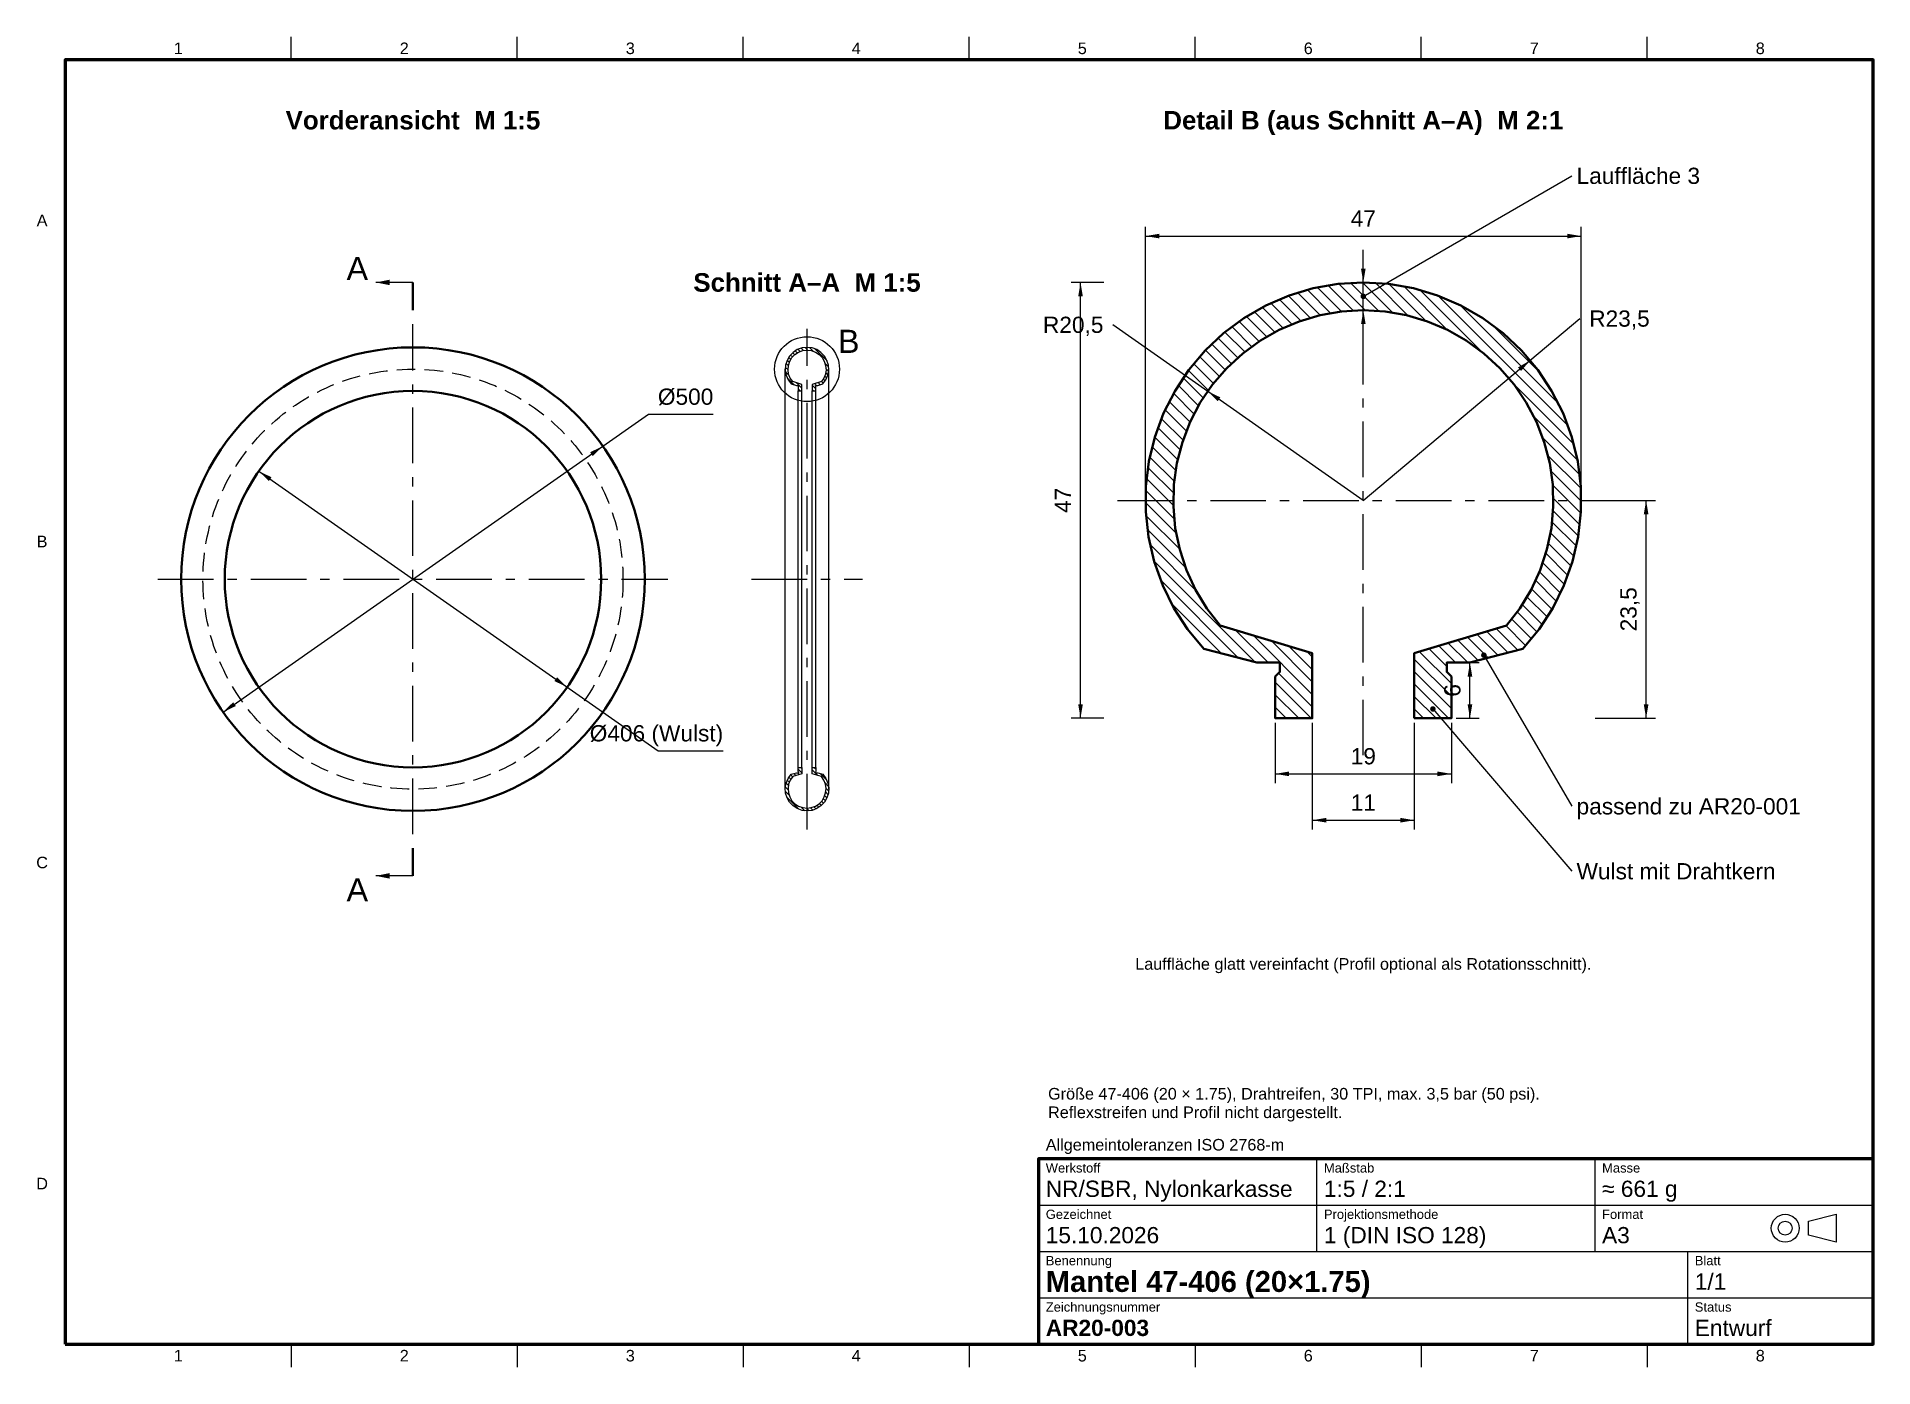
# Model space of a CAD drawing. Header units: millimetres. Extents: x 14 to 410, y 5 to 292.
import ezdxf
from ezdxf.enums import TextEntityAlignment as Align

# ---------------------------------------------------------------- set-up
doc = ezdxf.new("R2010")
doc.units = ezdxf.units.MM
doc.linetypes.add('MITTE_ISO', pattern=[20, 12, -3, 2, -3])
doc.linetypes.add('VERDECKT_ISO', pattern=[6, 4, -2])
for name, color, linetype, lineweight in [('DUENN', 7, 'Continuous', 25), ('KONTUR', 7, 'Continuous', 50), ('MASSE', 4, 'Continuous', 25), ('MITTELLINIE', 1, 'MITTE_ISO', 25), ('RAHMEN', 7, 'Continuous', 70), ('SCHRAFFUR', 8, 'Continuous', 18), ('TEXT', 7, 'Continuous', 25), ('VERDECKT', 3, 'VERDECKT_ISO', 25)]:
    doc.layers.add(name, color=color, linetype=linetype, lineweight=lineweight)
doc.styles.add('ISO', font='arial.ttf')
doc.styles.add('ISO_FETT', font='arialbd.ttf')

msp = doc.modelspace()

# ---------------------------------------------------------------- hatches: boundary and pattern name
at = {"layer": 'MASSE'}
h = msp.add_hatch(color=256, dxfattribs=at)
edge = h.paths.add_edge_path()
edge.add_arc((300, 236), 0.6, 0, 360)
h = msp.add_hatch(color=256, dxfattribs=at)
edge = h.paths.add_edge_path()
edge.add_arc((326, 158.6), 0.6, 0, 360)
h = msp.add_hatch(color=256, dxfattribs=at)
edge = h.paths.add_edge_path()
edge.add_arc((315, 147), 0.6, 0, 360)
at = {"layer": 'SCHRAFFUR'}
h = msp.add_hatch(dxfattribs=at)
h.set_pattern_fill('ANSI31', scale=0.6, angle=90)
h.paths.add_polyline_path([(311, 145), (319, 145), (319, 154), (318, 155), (318, 157), (323, 157), (334.42, 160), (337.9, 164.2), (340.86, 168.77), (343.27, 173.66), (345.1, 178.79), (346.33, 184.1), (346.93, 189.51), (346.91, 194.96), (346.25, 200.37), (344.97, 205.66), (343.09, 210.77), (340.62, 215.64), (337.62, 220.18), (334.1, 224.34), (330.13, 228.07), (325.75, 231.32), (321.03, 234.03), (316.03, 236.18), (310.81, 237.74), (305.44, 238.68), (300, 239), (294.56, 238.68), (289.19, 237.74), (283.97, 236.18), (278.97, 234.03), (274.25, 231.32), (269.87, 228.07), (265.9, 224.34), (262.38, 220.18), (259.38, 215.64), (256.91, 210.77), (255.03, 205.66), (253.75, 200.37), (253.09, 194.96), (253.07, 189.51), (253.67, 184.1), (254.9, 178.79), (256.73, 173.66), (259.14, 168.77), (262.1, 164.2), (265.58, 160), (277, 157), (282, 157), (282, 155), (281, 154), (281, 145), (289, 145), (289, 159), (269.15, 165), (266.26, 168.7), (263.82, 172.71), (261.86, 176.97), (260.39, 181.42), (259.44, 186.02), (259.02, 190.69), (259.14, 195.38), (259.79, 200.02), (260.97, 204.57), (262.66, 208.94), (264.84, 213.1), (267.48, 216.97), (270.55, 220.52), (274, 223.7), (277.79, 226.46), (281.87, 228.78), (286.19, 230.61), (290.69, 231.93), (295.32, 232.73), (300, 233), (304.68, 232.73), (309.31, 231.93), (313.81, 230.61), (318.13, 228.78), (322.21, 226.46), (326, 223.7), (329.45, 220.52), (332.52, 216.97), (335.16, 213.1), (337.34, 208.94), (339.03, 204.57), (340.21, 200.02), (340.86, 195.38), (340.98, 190.69), (340.56, 186.02), (339.61, 181.42), (338.14, 176.97), (336.18, 172.71), (333.74, 168.7), (330.85, 165), (311, 159)])
h = msp.add_hatch(dxfattribs=at)
h.set_pattern_fill('ANSI31', scale=0.21, angle=90)
h.paths.add_polyline_path([(181.1, 215.6), (181.9, 215.6), (181.9, 216.5), (181.8, 216.6), (181.8, 216.8), (182.3, 216.8), (183.44, 217.1), (184.09, 217.98), (184.51, 218.98), (184.69, 220.05), (184.62, 221.14), (184.31, 222.18), (183.76, 223.12), (183.01, 223.91), (182.1, 224.5), (181.08, 224.87), (180, 225), (178.92, 224.87), (177.9, 224.5), (176.99, 223.91), (176.24, 223.12), (175.69, 222.18), (175.38, 221.14), (175.31, 220.05), (175.49, 218.98), (175.91, 217.98), (176.56, 217.1), (177.7, 216.8), (178.2, 216.8), (178.2, 216.6), (178.1, 216.5), (178.1, 215.6), (178.9, 215.6), (178.9, 217), (176.91, 217.6), (176.38, 218.37), (176.04, 219.24), (175.9, 220.17), (175.98, 221.1), (176.27, 221.99), (176.75, 222.8), (177.4, 223.47), (178.19, 223.98), (179.07, 224.29), (180, 224.4), (180.93, 224.29), (181.81, 223.98), (182.6, 223.47), (183.25, 222.8), (183.73, 221.99), (184.02, 221.1), (184.1, 220.17), (183.96, 219.24), (183.62, 218.37), (183.09, 217.6), (181.1, 217)])
h = msp.add_hatch(dxfattribs=at)
h.set_pattern_fill('ANSI31', scale=0.21, angle=90)
h.paths.add_polyline_path([(181.1, 134.4), (181.9, 134.4), (181.9, 133.5), (181.8, 133.4), (181.8, 133.2), (182.3, 133.2), (183.44, 132.9), (184.09, 132.02), (184.51, 131.02), (184.69, 129.95), (184.62, 128.86), (184.31, 127.82), (183.76, 126.88), (183.01, 126.09), (182.1, 125.5), (181.08, 125.13), (180, 125), (178.92, 125.13), (177.9, 125.5), (176.99, 126.09), (176.24, 126.88), (175.69, 127.82), (175.38, 128.86), (175.31, 129.95), (175.49, 131.02), (175.91, 132.02), (176.56, 132.9), (177.7, 133.2), (178.2, 133.2), (178.2, 133.4), (178.1, 133.5), (178.1, 134.4), (178.9, 134.4), (178.9, 133), (176.91, 132.4), (176.38, 131.63), (176.04, 130.76), (175.9, 129.83), (175.98, 128.9), (176.27, 128.01), (176.75, 127.2), (177.4, 126.53), (178.19, 126.02), (179.07, 125.71), (180, 125.6), (180.93, 125.71), (181.81, 126.02), (182.6, 126.53), (183.25, 127.2), (183.73, 128.01), (184.02, 128.9), (184.1, 129.83), (183.96, 130.76), (183.62, 131.63), (183.09, 132.4), (181.1, 133)])

# ---------------------------------------------------------------- linework, layer by layer
at = {"layer": 'DUENN'}
for points in [[(68.75, 287), (68.75, 292)], [(117.5, 287), (117.5, 292)], [(166.25, 287), (166.25, 292)], [(215, 287), (215, 292)], [(263.75, 287), (263.75, 292)], [(312.5, 287), (312.5, 292)], [(361.25, 287), (361.25, 292)], [(95, 239), (87, 239)], [(175.3, 129.7), (175.3, 220.3)], [(184.7, 129.7), (184.7, 220.3)], [(178.1, 134.4), (178.1, 215.6)], [(178.9, 134.4), (178.9, 215.6)], [(181.1, 134.4), (181.1, 215.6)], [(181.9, 134.4), (181.9, 215.6)], [(95, 111), (87, 111)], [(290, 30), (290, 50)], [(350, 30), (350, 50)], [(230, 40), (410, 40)], [(396, 33.5), (396, 36.5), (402, 38), (402, 32), (396, 33.5)], [(230, 30), (410, 30)], [(370, 10), (370, 30)], [(230, 20), (410, 20)], [(68.75, 10), (68.75, 5)], [(117.5, 10), (117.5, 5)], [(166.25, 10), (166.25, 5)], [(215, 10), (215, 5)], [(263.75, 10), (263.75, 5)], [(312.5, 10), (312.5, 5)], [(361.25, 10), (361.25, 5)]]:
    msp.add_lwpolyline(points, dxfattribs=at)
for points in [[(181.1, 215.6), (181.9, 215.6), (181.9, 216.5), (181.8, 216.6), (181.8, 216.8), (182.3, 216.8), (183.44, 217.1), (184.09, 217.98), (184.51, 218.98), (184.69, 220.05), (184.62, 221.14), (184.31, 222.18), (183.76, 223.12), (183.01, 223.91), (182.1, 224.5), (181.08, 224.87), (180, 225), (178.92, 224.87), (177.9, 224.5), (176.99, 223.91), (176.24, 223.12), (175.69, 222.18), (175.38, 221.14), (175.31, 220.05), (175.49, 218.98), (175.91, 217.98), (176.56, 217.1), (177.7, 216.8), (178.2, 216.8), (178.2, 216.6), (178.1, 216.5), (178.1, 215.6), (178.9, 215.6), (178.9, 217), (176.91, 217.6), (176.38, 218.37), (176.04, 219.24), (175.9, 220.17), (175.98, 221.1), (176.27, 221.99), (176.75, 222.8), (177.4, 223.47), (178.19, 223.98), (179.07, 224.29), (180, 224.4), (180.93, 224.29), (181.81, 223.98), (182.6, 223.47), (183.25, 222.8), (183.73, 221.99), (184.02, 221.1), (184.1, 220.17), (183.96, 219.24), (183.62, 218.37), (183.09, 217.6), (181.1, 217)], [(181.1, 134.4), (181.9, 134.4), (181.9, 133.5), (181.8, 133.4), (181.8, 133.2), (182.3, 133.2), (183.44, 132.9), (184.09, 132.02), (184.51, 131.02), (184.69, 129.95), (184.62, 128.86), (184.31, 127.82), (183.76, 126.88), (183.01, 126.09), (182.1, 125.5), (181.08, 125.13), (180, 125), (178.92, 125.13), (177.9, 125.5), (176.99, 126.09), (176.24, 126.88), (175.69, 127.82), (175.38, 128.86), (175.31, 129.95), (175.49, 131.02), (175.91, 132.02), (176.56, 132.9), (177.7, 133.2), (178.2, 133.2), (178.2, 133.4), (178.1, 133.5), (178.1, 134.4), (178.9, 134.4), (178.9, 133), (176.91, 132.4), (176.38, 131.63), (176.04, 130.76), (175.9, 129.83), (175.98, 128.9), (176.27, 128.01), (176.75, 127.2), (177.4, 126.53), (178.19, 126.02), (179.07, 125.71), (180, 125.6), (180.93, 125.71), (181.81, 126.02), (182.6, 126.53), (183.25, 127.2), (183.73, 128.01), (184.02, 128.9), (184.1, 129.83), (183.96, 130.76), (183.62, 131.63), (183.09, 132.4), (181.1, 133)]]:
    msp.add_lwpolyline(points, close=True, dxfattribs=at)
for centre, radius in [((180, 220.3), 7), ((391, 35), 3), ((391, 35), 1.5)]:
    msp.add_circle(centre, radius, dxfattribs=at)
at = {"layer": 'KONTUR'}
for points in [[(95, 233), (95, 239)], [(95, 117), (95, 111)]]:
    msp.add_lwpolyline(points, dxfattribs=at)
msp.add_lwpolyline([(311, 145), (319, 145), (319, 154), (318, 155), (318, 157), (323, 157), (334.42, 160), (337.9, 164.2), (340.86, 168.77), (343.27, 173.66), (345.1, 178.79), (346.33, 184.1), (346.93, 189.51), (346.91, 194.96), (346.25, 200.37), (344.97, 205.66), (343.09, 210.77), (340.62, 215.64), (337.62, 220.18), (334.1, 224.34), (330.13, 228.07), (325.75, 231.32), (321.03, 234.03), (316.03, 236.18), (310.81, 237.74), (305.44, 238.68), (300, 239), (294.56, 238.68), (289.19, 237.74), (283.97, 236.18), (278.97, 234.03), (274.25, 231.32), (269.87, 228.07), (265.9, 224.34), (262.38, 220.18), (259.38, 215.64), (256.91, 210.77), (255.03, 205.66), (253.75, 200.37), (253.09, 194.96), (253.07, 189.51), (253.67, 184.1), (254.9, 178.79), (256.73, 173.66), (259.14, 168.77), (262.1, 164.2), (265.58, 160), (277, 157), (282, 157), (282, 155), (281, 154), (281, 145), (289, 145), (289, 159), (269.15, 165), (266.26, 168.7), (263.82, 172.71), (261.86, 176.97), (260.39, 181.42), (259.44, 186.02), (259.02, 190.69), (259.14, 195.38), (259.79, 200.02), (260.97, 204.57), (262.66, 208.94), (264.84, 213.1), (267.48, 216.97), (270.55, 220.52), (274, 223.7), (277.79, 226.46), (281.87, 228.78), (286.19, 230.61), (290.69, 231.93), (295.32, 232.73), (300, 233), (304.68, 232.73), (309.31, 231.93), (313.81, 230.61), (318.13, 228.78), (322.21, 226.46), (326, 223.7), (329.45, 220.52), (332.52, 216.97), (335.16, 213.1), (337.34, 208.94), (339.03, 204.57), (340.21, 200.02), (340.86, 195.38), (340.98, 190.69), (340.56, 186.02), (339.61, 181.42), (338.14, 176.97), (336.18, 172.71), (333.74, 168.7), (330.85, 165), (311, 159)], close=True, dxfattribs=at)
for radius in [50, 40.6]:
    msp.add_circle((95, 175), radius, dxfattribs=at)
at = {"layer": 'MASSE'}
for points in [[(300, 236), (345, 262)], [(253, 193), (253, 251)], [(347, 193), (347, 251)], [(253, 249), (347, 249)], [(300, 226), (300, 246)], [(244, 239), (237, 239)], [(239, 145), (239, 239)], [(300, 192), (245.94, 229.86)], [(300, 192), (346.73, 231.21)], [(54.04, 146.32), (145.79, 210.56), (159.79, 210.56)], [(61.74, 198.29), (147.92, 137.95), (161.92, 137.95)], [(350, 192), (363, 192)], [(361, 145), (361, 192)], [(326, 158.6), (345, 126)], [(320, 157), (325, 157)], [(323, 145), (323, 157)], [(315, 147), (345, 112)], [(244, 145), (237, 145)], [(281, 144), (281, 131)], [(289, 144), (289, 121)], [(311, 144), (311, 121)], [(319, 144), (319, 131)], [(320, 145), (325, 145)], [(350, 145), (363, 145)], [(281, 133), (319, 133)], [(289, 123), (311, 123)]]:
    msp.add_lwpolyline(points, dxfattribs=at)
for points in [[(253, 249), (256, 248.5), (256, 249.5)], [(347, 249), (344, 249.5), (344, 248.5)], [(300, 239), (300.5, 242), (299.5, 242)], [(87, 239), (90, 238.4), (90, 239.6)], [(239, 239), (238.5, 236), (239.5, 236)], [(300, 233), (299.5, 230), (300.5, 230)], [(336, 222.21), (333.38, 220.67), (334.03, 219.9)], [(266.41, 215.52), (268.59, 213.39), (269.16, 214.21)], [(135.96, 203.68), (133.21, 202.37), (133.79, 201.55)], [(61.74, 198.29), (63.91, 196.16), (64.49, 196.98)], [(361, 192), (360.5, 189), (361.5, 189)], [(323, 157), (322.5, 154), (323.5, 154)], [(128.26, 151.71), (126.09, 153.84), (125.51, 153.02)], [(54.04, 146.32), (56.79, 147.63), (56.21, 148.45)], [(239, 145), (239.5, 148), (238.5, 148)], [(323, 145), (323.5, 148), (322.5, 148)], [(361, 145), (361.5, 148), (360.5, 148)], [(281, 133), (284, 132.5), (284, 133.5)], [(319, 133), (316, 133.5), (316, 132.5)], [(289, 123), (292, 122.5), (292, 123.5)], [(311, 123), (308, 123.5), (308, 122.5)], [(87, 111), (90, 110.4), (90, 111.6)]]:
    msp.add_solid(points, dxfattribs=at)
at = {"layer": 'MITTELLINIE'}
for points in [[(300, 137), (300, 245)], [(95, 120), (95, 230)], [(180, 121), (180, 229)], [(247, 192), (353, 192)], [(40, 175), (150, 175)], [(168, 175), (192, 175)]]:
    msp.add_lwpolyline(points, dxfattribs=at)
at = {"layer": 'RAHMEN'}
for points in [[(20, 10), (410, 10), (410, 287), (20, 287), (20, 10)], [(230, 10), (230, 50), (410, 50)]]:
    msp.add_lwpolyline(points, dxfattribs=at)
at = {"layer": 'VERDECKT'}
msp.add_circle((95, 175), 45.3, dxfattribs=at)

# ---------------------------------------------------------------- texts
at = {"layer": 'TEXT'}
for s, height, style, p in [('1', 2.5, 'ISO', (44.38, 289.5)), ('2', 2.5, 'ISO', (93.12, 289.5)), ('3', 2.5, 'ISO', (141.88, 289.5)), ('4', 2.5, 'ISO', (190.62, 289.5)), ('5', 2.5, 'ISO', (239.38, 289.5)), ('6', 2.5, 'ISO', (288.12, 289.5)), ('7', 2.5, 'ISO', (336.88, 289.5)), ('8', 2.5, 'ISO', (385.62, 289.5)), ('Vorderansicht  M 1:5', 4, 'ISO_FETT', (95, 274)), ('Detail B (aus Schnitt A–A)  M 2:1', 4, 'ISO_FETT', (300, 274)), ('A', 2.5, 'ISO', (15, 252.38)), ('A', 5, 'ISO', (83, 242)), ('Schnitt A–A  M 1:5', 4, 'ISO_FETT', (180, 239)), ('B', 5, 'ISO', (189, 226.3)), ('B', 2.5, 'ISO', (15, 183.12)), ('C', 2.5, 'ISO', (15, 113.88)), ('A', 5, 'ISO', (83, 108)), ('Lauffläche glatt vereinfacht (Profil optional als Rotationsschnitt).', 2.5, 'ISO', (300, 92)), ('D', 2.5, 'ISO', (15, 44.62)), ('1', 2.5, 'ISO', (44.38, 7.5)), ('2', 2.5, 'ISO', (93.12, 7.5)), ('3', 2.5, 'ISO', (141.88, 7.5)), ('4', 2.5, 'ISO', (190.62, 7.5)), ('5', 2.5, 'ISO', (239.38, 7.5)), ('6', 2.5, 'ISO', (288.12, 7.5)), ('7', 2.5, 'ISO', (336.88, 7.5)), ('8', 2.5, 'ISO', (385.62, 7.5))]:
    msp.add_text(s, height=height, dxfattribs=dict(at, style=style)).set_placement(p, align=Align.MIDDLE_CENTER)
for s, height, style, p in [('Lauffläche 3', 3.5, 'ISO', (346, 262)), ('R23,5', 3.5, 'ISO', (348.73, 231.21)), ('passend zu AR20-001', 3.5, 'ISO', (346, 126)), ('Wulst mit Drahtkern', 3.5, 'ISO', (346, 112)), ('Größe 47-406 (20 × 1.75), Drahtreifen, 30 TPI, max. 3,5 bar (50 psi).', 2.5, 'ISO', (232, 64)), ('Reflexstreifen und Profil nicht dargestellt.', 2.5, 'ISO', (232, 60)), ('Allgemeintoleranzen ISO 2768-m', 2.5, 'ISO', (231.5, 53)), ('Werkstoff', 2, 'ISO', (231.5, 48)), ('Maßstab', 2, 'ISO', (291.5, 48)), ('Masse', 2, 'ISO', (351.5, 48)), ('NR/SBR, Nylonkarkasse', 3.5, 'ISO', (231.5, 43.5)), ('1:5 / 2:1', 3.5, 'ISO', (291.5, 43.5)), ('≈ 661 g', 3.5, 'ISO', (351.5, 43.5)), ('Gezeichnet', 2, 'ISO', (231.5, 38)), ('Projektionsmethode', 2, 'ISO', (291.5, 38)), ('Format', 2, 'ISO', (351.5, 38)), ('15.10.2026', 3.5, 'ISO', (231.5, 33.5)), ('1 (DIN ISO 128)', 3.5, 'ISO', (291.5, 33.5)), ('A3', 3.5, 'ISO', (351.5, 33.5)), ('Benennung', 2, 'ISO', (231.5, 28)), ('Blatt', 2, 'ISO', (371.5, 28)), ('Mantel 47-406 (20×1.75)', 4.5, 'ISO_FETT', (231.5, 23.5)), ('1/1', 3.5, 'ISO', (371.5, 23.5)), ('Zeichnungsnummer', 2, 'ISO', (231.5, 18)), ('Status', 2, 'ISO', (371.5, 18)), ('AR20-003', 3.5, 'ISO_FETT', (231.5, 13.5)), ('Entwurf', 3.5, 'ISO', (371.5, 13.5))]:
    msp.add_text(s, height=height, dxfattribs=dict(at, style=style)).set_placement(p, align=Align.MIDDLE_LEFT)
at = {"layer": 'TEXT', "style": 'ISO'}
for s, p in [('47', (300, 250)), ('19', (300, 134)), ('11', (300, 124))]:
    msp.add_text(s, height=3.5, dxfattribs=at).set_placement(p, align=Align.BOTTOM_CENTER)
msp.add_text('R20,5', height=3.5, dxfattribs=at).set_placement((243.94, 229.86), align=Align.MIDDLE_RIGHT)
for s, p in [('Ø500', (159.79, 211.56)), ('Ø406 (Wulst)', (161.92, 138.95))]:
    msp.add_text(s, height=3.5, dxfattribs=at).set_placement(p, align=Align.BOTTOM_RIGHT)
for s, p in [('47', (238, 192)), ('23,5', (360, 168.5)), ('6', (322, 151))]:
    msp.add_text(s, height=3.5, rotation=90, dxfattribs=at).set_placement(p, align=Align.BOTTOM_CENTER)

doc.saveas('drawing.dxf')
